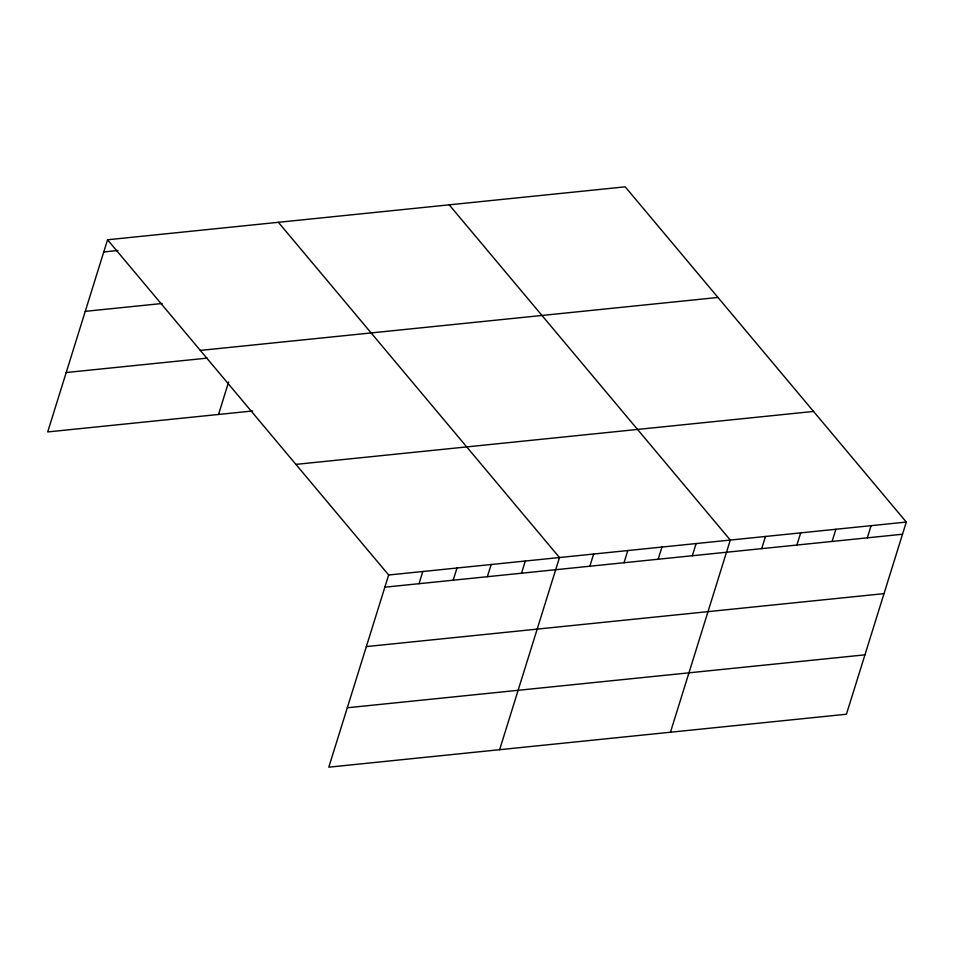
<?xml version="1.0" encoding="UTF-8"?>
<svg xmlns="http://www.w3.org/2000/svg" width="954" height="954" viewBox="0 0 954 954"><rect width="100%" height="100%" fill="white"/><g stroke="black" fill="none" stroke-linecap="round" stroke-linejoin="round"><path stroke-width="1.43" d="M107.552 239.776L388.648 575L328.796 767.171L846.448 714.224L906.3 522.065L625.204 186.829L107.552 239.776L47.7 431.935L252.691 410.971M218.526 414.465L228.65 381.946M419.021 583.693L422.813 571.506M453.186 580.199L456.978 568.012M487.351 576.705L491.143 564.518M521.516 573.211L525.308 561.024M499.622 749.701L559.473 557.53L278.377 222.306M589.846 566.223L593.638 554.035M624.011 562.729L627.804 550.541M658.177 559.235L661.969 547.047M692.342 555.741L696.134 543.553M670.447 732.231L730.299 540.059L449.203 204.836M761.709 548.645L765.502 536.458M796.9 545.044L800.704 532.869M832.103 541.443L835.895 529.267M867.305 537.841L871.097 525.666M103.759 251.951L117.998 250.497M85.264 311.35L162.132 303.491M200.316 350.404L717.968 297.457M66.196 372.537L207.125 358.132M295.883 464.383L813.535 411.436M388.648 575L906.3 522.065M384.856 587.187L902.508 534.24M366.36 646.585L884.012 593.638M347.292 707.773L864.944 654.838"/></g></svg>
